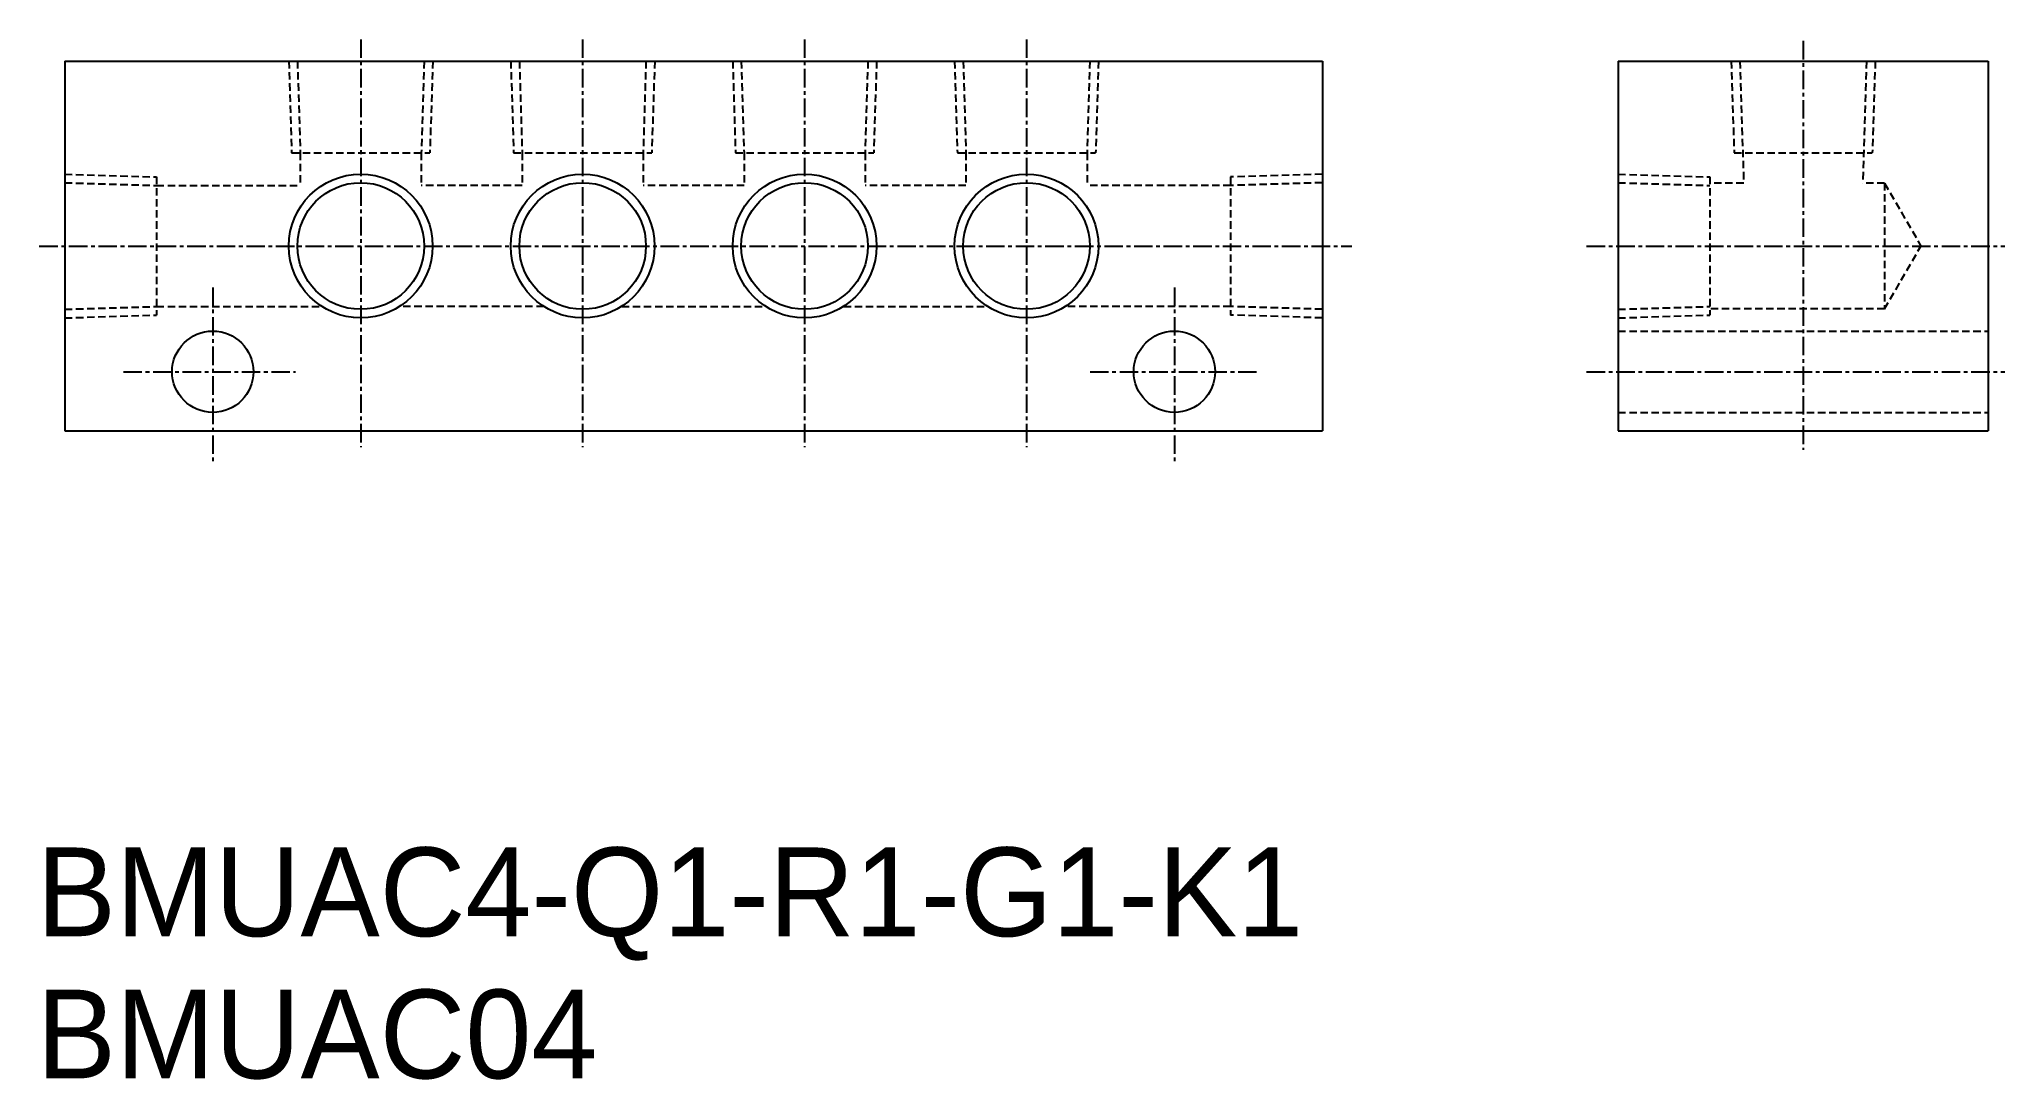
# Model space of a CAD drawing. Extents: x 561 to 694, y 337 to 408.
import ezdxf

# ---------------------------------------------------------------- set-up
doc = ezdxf.new("R2010")
doc.units = 0
doc.linetypes.add('CENTER', pattern=[2, 1.25, -0.25, 0.25, -0.25])
doc.linetypes.add('DASHED', pattern=[0.75, 0.5, -0.25])
doc.layers.get('0').update_dxf_attribs({"linetype": 'CONTINUOUS'})
doc.layers.add('CENTER', color=1, linetype='CENTER')

msp = doc.modelspace()

# ---------------------------------------------------------------- linework, layer by layer
at = {"color": 7, "linetype": 'CONTINUOUS'}
for p, q in [((562.83, 406.19), (647.83, 406.19)), ((562.83, 406.19), (562.83, 381.19)), ((647.83, 406.19), (647.83, 381.19)), ((562.83, 381.19), (647.83, 381.19))]:
    msp.add_line(p, q, dxfattribs=at)
at = {"color": 3, "linetype": 'DASHED'}
for p, q in [((577.97, 406.19), (578.16, 399.99)), ((578.55, 406.19), (578.74, 399.99)), ((587.11, 406.19), (586.92, 399.99)), ((587.7, 406.19), (587.5, 399.99)), ((592.97, 406.19), (593.16, 399.99)), ((593.55, 406.19), (593.74, 399.99)), ((602.11, 406.19), (601.92, 399.99)), ((602.7, 406.19), (602.5, 399.99)), ((607.97, 406.19), (608.16, 399.99)), ((608.55, 406.19), (608.74, 399.99)), ((617.11, 406.19), (616.92, 399.99)), ((617.7, 406.19), (617.5, 399.99)), ((622.97, 406.19), (623.16, 399.99)), ((623.55, 406.19), (623.74, 399.99)), ((632.11, 406.19), (631.92, 399.99)), ((632.7, 406.19), (632.5, 399.99)), ((675.47, 406.19), (675.66, 399.99)), ((676.05, 406.19), (676.31, 397.94)), ((684.61, 406.19), (684.36, 397.94)), ((685.2, 406.19), (685, 399.99)), ((578.16, 399.99), (587.5, 399.99)), ((578.74, 399.99), (578.74, 397.78)), ((586.92, 399.99), (586.92, 397.78)), ((593.16, 399.99), (602.5, 399.99)), ((593.74, 399.99), (593.74, 397.78)), ((601.92, 399.99), (601.92, 397.78)), ((608.16, 399.99), (617.5, 399.99)), ((608.74, 399.99), (608.74, 397.78)), ((616.92, 399.99), (616.92, 397.78)), ((623.16, 399.99), (632.5, 399.99)), ((623.74, 399.99), (623.74, 397.78)), ((631.92, 399.99), (631.92, 397.78)), ((675.66, 399.99), (685, 399.99)), ((562.83, 398.55), (569.03, 398.36)), ((647.83, 398.55), (641.63, 398.36)), ((667.83, 398.55), (674.03, 398.36)), ((562.83, 397.97), (569.03, 397.78)), ((569.03, 398.36), (569.03, 389.02)), ((569.03, 397.78), (578.74, 397.78)), ((593.74, 397.78), (586.92, 397.78)), ((608.74, 397.78), (601.92, 397.78)), ((623.74, 397.78), (616.92, 397.78)), ((641.63, 397.78), (631.92, 397.78)), ((641.63, 398.36), (641.63, 389.02)), ((647.83, 397.97), (641.63, 397.78)), ((667.83, 397.97), (674.03, 397.78)), ((674.03, 398.36), (674.03, 389.02)), ((676.31, 397.94), (674.03, 397.94)), ((685.83, 397.94), (684.36, 397.94)), ((685.83, 397.94), (685.83, 389.44)), ((685.83, 397.94), (688.29, 393.69)), ((685.83, 389.44), (688.29, 393.69)), ((562.83, 389.41), (569.03, 389.6)), ((569.03, 389.6), (580.2, 389.6)), ((595.2, 389.6), (585.47, 389.6)), ((600.47, 389.6), (610.2, 389.6)), ((615.47, 389.6), (625.2, 389.6)), ((641.63, 389.6), (630.47, 389.6)), ((647.83, 389.41), (641.63, 389.6)), ((667.83, 389.41), (674.03, 389.6)), ((685.83, 389.44), (674.03, 389.44)), ((562.83, 388.83), (569.03, 389.02)), ((647.83, 388.83), (641.63, 389.02)), ((667.83, 388.83), (674.03, 389.02)), ((667.83, 387.94), (692.83, 387.94)), ((667.83, 382.44), (692.83, 382.44))]:
    msp.add_line(p, q, dxfattribs=at)
for p, q in [((667.83, 406.19), (692.83, 406.19)), ((667.83, 406.19), (667.83, 381.19)), ((692.83, 406.19), (692.83, 381.19)), ((667.83, 399.94), (667.83, 399.94)), ((667.83, 393.69), (667.83, 393.69)), ((667.83, 381.19), (692.83, 381.19))]:
    msp.add_line(p, q)
at = {"color": 3, "linetype": 'CONTINUOUS'}
for centre in [(582.83, 393.69), (597.83, 393.69), (612.83, 393.69), (627.83, 393.69)]:
    msp.add_circle(centre, 4.86, dxfattribs=at)
at = {"color": 7, "linetype": 'CONTINUOUS'}
for centre, radius in [((582.83, 393.69), 4.28), ((597.83, 393.69), 4.28), ((612.83, 393.69), 4.28), ((627.83, 393.69), 4.28), ((572.83, 385.19), 2.75), ((637.83, 385.19), 2.75)]:
    msp.add_circle(centre, radius, dxfattribs=at)
at = {"layer": 'CENTER', "color": 1, "linetype": 'CENTER'}
for p, q in [((582.83, 407.66), (582.83, 380.09)), ((597.83, 407.66), (597.83, 380.09)), ((612.83, 407.66), (612.83, 380.09)), ((627.83, 407.66), (627.83, 380.09)), ((627.83, 407.66), (627.83, 380.09)), ((680.33, 407.55), (680.33, 379.92)), ((561.1, 393.69), (649.81, 393.69)), ((665.69, 393.69), (693.95, 393.69)), ((572.83, 390.89), (572.83, 378.96)), ((637.83, 390.89), (637.83, 378.96)), ((566.79, 385.19), (578.41, 385.19)), ((632.13, 385.19), (643.41, 385.19)), ((665.69, 385.19), (693.95, 385.19))]:
    msp.add_line(p, q, dxfattribs=at)

# ---------------------------------------------------------------- texts
at = {"color": 7, "linetype": 'CONTINUOUS'}
for s, p in [('BMUAC4-Q1-R1-G1-K1', (560.93, 347.03)), ('BMUAC04', (560.93, 337.42))]:
    msp.add_text(s, height=6, dxfattribs=at).set_placement(p)

doc.saveas('drawing.dxf')
